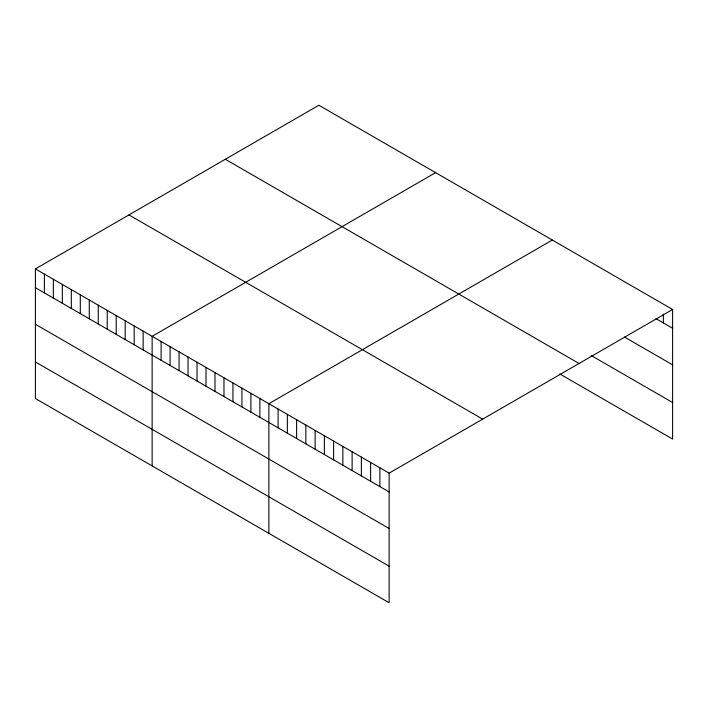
<?xml version="1.0" encoding="UTF-8"?>
<svg xmlns="http://www.w3.org/2000/svg" width="708" height="708" viewBox="0 0 708 708"><rect width="100%" height="100%" fill="white"/><g stroke="black" fill="none" stroke-linecap="round" stroke-linejoin="round"><path stroke-width="1.06" d="M35.4 268.916L389.126 473.139L389.126 602.747L35.4 398.524L35.4 268.916L318.874 105.253L672.6 309.476L672.6 439.084L559.736 373.921M435.606 172.646L152.132 336.309L152.132 465.917M552.337 240.039L268.863 403.702L268.863 533.31M389.126 473.139L672.6 309.476M655.944 318.644L672.6 328.255M624.491 337.052L672.6 364.832M591.189 355.513L672.6 402.516M225.33 159.265L579.055 363.487M128.945 214.905L482.67 419.127M35.4 287.696L389.126 491.918M35.4 324.273L389.126 528.495M35.4 361.956L389.126 566.17M663.352 314.078L663.352 322.919M379.877 467.793L379.877 486.582M370.62 462.457L370.62 481.236M361.372 457.111L361.372 475.891M352.124 451.775L352.124 470.555M342.867 446.429L342.867 465.209M333.618 441.093L333.618 459.873M324.37 435.747L324.37 454.527M315.113 430.411L315.113 449.191M305.865 425.066L305.865 443.845M296.617 419.729L296.617 438.509M287.359 414.384L287.359 433.163M278.111 409.038L278.111 427.827M259.88 398.516L259.88 417.295M250.898 393.329L250.898 412.118M241.924 388.152L241.924 406.932M232.941 382.966L232.941 401.746M223.967 377.78L223.967 396.56M214.984 372.594L214.984 391.382M206.001 367.417L206.001 386.196M197.028 362.231L197.028 381.01M188.045 357.044L188.045 375.824M179.071 351.858L179.071 370.638M170.088 346.672L170.088 365.461M161.105 341.495L161.105 360.275M143.149 331.123L143.149 349.902M134.175 325.937L134.175 344.725M125.192 320.759L125.192 339.539M116.209 315.573L116.209 334.353M107.235 310.387L107.235 329.167M98.253 305.201L98.253 323.99M89.279 300.015L89.279 318.804M80.296 294.838L80.296 313.617M71.313 289.652L71.313 308.431M62.339 284.466L62.339 303.245M53.357 279.279L53.357 298.068M44.383 274.102L44.383 292.882"/></g></svg>
